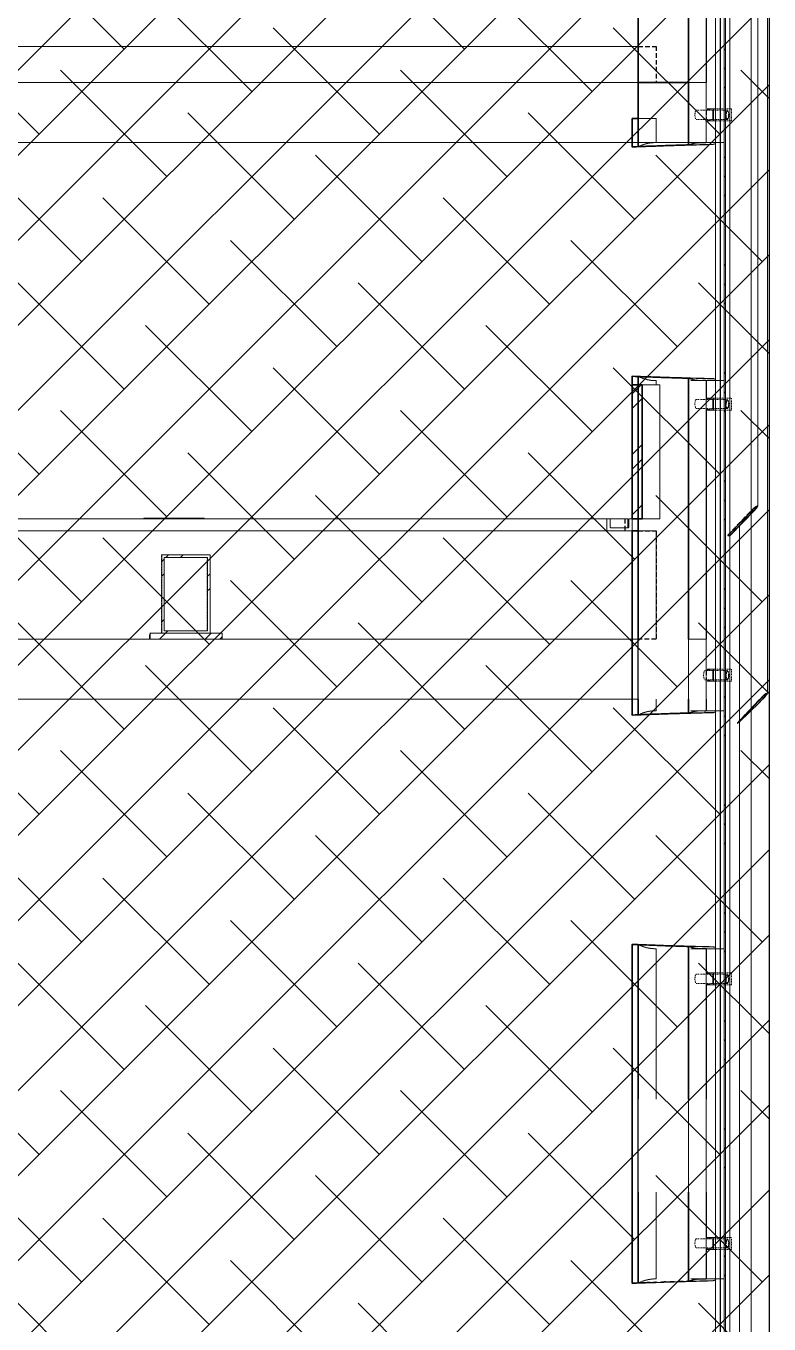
# Model space of a CAD drawing. Header units: millimetres. Extents: x 50357 to 985146, y 723188 to 1803594.
# Drawn here: x 862562 to 868738, y 776407 to 787202 of the extents above; entities that cross this region are included whole.
import ezdxf

# ---------------------------------------------------------------- set-up
doc = ezdxf.new("R2010")
doc.units = ezdxf.units.MM
doc.header["$LTSCALE"] = 3
doc.header["$MEASUREMENT"] = 0
for name, pattern in [('DASHED', [19.05, 12.7, -6.35]), ('HIDDEN', [0.375, 0.25, -0.125]), ('Member Hidden', [4.5, 2.5, -2])]:
    doc.linetypes.add(name, pattern=pattern)
doc.layers.add('00-TITLEBOX', color=7, linetype='Continuous')
for name, color, linetype, lineweight, true_color in [('A-FLOR-MCUT', 7, 'Continuous', 13, 0x6e6e6e), ('A-FLOR-PATT', 7, 'Continuous', 13, 0x6e6e6e), ('A-GENM', 7, 'Continuous', 13, 0x6e6e6e), ('ADS060', 7, 'Continuous', 35, 0x6e6e6e), ('ADS280__', 7, 'Continuous', 13, 0x6e6e6e), ('ADS280_B', 7, 'Member Hidden', 13, 0x6e6e6e), ('ADS280_BConcrete', 7, 'Continuous', 13, 0x6e6e6e), ('ADS280_BSteel', 7, 'Continuous', 13, 0x6e6e6e), ('ADS280_C', 7, 'Continuous', 25, 0x6e6e6e), ('ADS280_CU', 7, 'HIDDEN', 13, 0x6e6e6e), ('ADS280_H', 7, 'Member Hidden', 13, 0x6e6e6e), ('ADS280_S', 7, 'Continuous', 13, 0x6e6e6e), ('I-WALL', 7, 'Continuous', 25, 0x6e6e6e), ('Q-SPCQ', 7, 'Continuous', 13, 0x6e6e6e)]:
    doc.layers.add(name, color=color, linetype=linetype, lineweight=lineweight, true_color=true_color)
doc.layers.add('Hatch (CARR)', color=8, linetype='Continuous', lineweight=35)
pattern_1 = [(45, (924304.5, 775973.77), (-251.4472, 251.4472), []), (45, (924304.5, 776354.77), (-251.4472, 251.4472), [])]
pattern_2 = [(45, (161847.46, 13871), (-251.4472, 251.4472), []), (45, (161847.46, 14252), (-251.4472, 251.4472), [])]

# ---------------------------------------------------------------- blocks, each defined once
blk = doc.blocks.new('Aluminum Louvers FL - Aluminum Louvers FL-3941679-SEC B')
at = {"layer": 'A-GENM'}
h = blk.add_hatch(dxfattribs=at)
h.set_pattern_fill('FP_3', color=256, style=0, pattern_type=2)
h.set_pattern_definition([(45, (161847.46, 13871), (-449.013, 449.013), []), (45, (162006.2, 13871), (0, 898.0256), []), (45, (161688.7, 13871), (0, 898.0256), [])])
h.paths.add_polyline_path([(105909, 6950), (105920, 6950), (105920, 26790), (105909, 26790), (105909, 7003)], flags=0)
for p, q in [((105877, 6950), (105877, 26790)), ((105909, 26790), (105909, 6950)), ((105920, 6950), (105920, 26790))]:
    blk.add_line(p, q, dxfattribs=at)
blk = doc.blocks.new('Aluminum Louvers UM - Aluminum Louvers UM-3942935-SEC B')
at = {"layer": 'A-GENM'}
for p, q in [((106187, 26790), (106222, 26790)), ((106222, 26790), (106267, 26790)), ((106267, 19549), (106267, 26790)), ((106035, 19321), (106222, 19515)), ((106223, 19515), (106035, 19320)), ((106200, 19473), (106241, 19515)), ((106211, 19484), (106201, 19474)), ((106242, 19515), (106211, 19484))]:
    blk.add_line(p, q, dxfattribs=at)
at = {"layer": 'A-GENM', "flags": 128}
for points in [[(106222, 19515), (106229, 19523), (106237, 19531), (106245, 19537), (106252, 19543), (106258, 19547), (106262, 19550), (106265, 19550), (106267, 19550)], [(106241, 19515), (106247, 19523), (106253, 19529), (106258, 19535), (106261, 19540), (106263, 19544), (106264, 19547), (106262, 19547), (106260, 19547), (106255, 19544), (106250, 19540), (106244, 19535), (106237, 19529), (106230, 19523), (106223, 19515)], [(106267, 19549), (106266, 19547), (106264, 19543), (106260, 19537), (106255, 19531), (106249, 19523), (106242, 19515)]]:
    blk.add_lwpolyline(points, dxfattribs=at)
blk = doc.blocks.new('Aluminum Louvers US - Aluminum Louvers US-3947208-SEC B')
at = {"layer": 'A-GENM'}
for p, q in [((105955, 26790), (106142, 26790)), ((106142, 26790), (106187, 26790)), ((106187, 21108), (106187, 26790)), ((106143, 21074), (105955, 20879)), ((105955, 20880), (106142, 21074)), ((105956, 20861), (106161, 21074)), ((106162, 21074), (105957, 20861)), ((106180, 21106), (106176, 21103)), ((105957, 20861), (105956, 20861))]:
    blk.add_line(p, q, dxfattribs=at)
at = {"layer": 'A-GENM', "flags": 128}
for points in [[(106142, 21074), (106150, 21082), (106158, 21090), (106165, 21096), (106172, 21102), (106178, 21106), (106182, 21109), (106186, 21109), (106187, 21109)], [(106176, 21103), (106170, 21099), (106164, 21094), (106157, 21088), (106150, 21082), (106143, 21074)], [(106161, 21074), (106168, 21082), (106173, 21088), (106178, 21094), (106180, 21098)], [(106187, 21108), (106187, 21106), (106184, 21102), (106181, 21096), (106176, 21090), (106169, 21082), (106162, 21074)], [(106184, 21106), (106184, 21106), (106183, 21106), (106180, 21106)], [(106181, 21098), (106182, 21099), (106184, 21103), (106184, 21105)]]:
    blk.add_lwpolyline(points, dxfattribs=at)
blk = doc.blocks.new('Aluminum Louvers FS - Aluminum Louvers FS-3956003-SEC B')
at = {"layer": 'A-GENM'}
for p, q in [((105837, 26790), (105837, 6950)), ((105874, 6950), (105874, 26790)), ((105875, 6950), (105875, 26790)), ((105955, 6950), (105955, 26790)), ((106035, 12618), (106035, 20942))]:
    blk.add_line(p, q, dxfattribs=at)
blk = doc.blocks.new('Drainge_Deck - Drainge_Deck-4126973-SEC B')
at = {"layer": 'A-GENM'}
for p, q in [((104960, 21000), (104933, 21000)), ((104933, 21000), (104933, 20900)), ((104960, 20935), (104960, 21000)), ((104960, 21000), (105107, 21000)), ((105107, 21000), (105107, 20935)), ((105142, 21000), (105116, 21000)), ((105116, 21000), (105116, 20935)), ((105142, 20900), (105142, 21000)), ((104933, 20900), (105142, 20900)), ((105106, 20925), (104970, 20925))]:
    blk.add_line(p, q, dxfattribs=at)
at = {"layer": 'A-GENM', "flags": 128}
for points in [[(104970, 20925), (104968, 20925), (104965, 20926), (104963, 20927), (104962, 20929), (104961, 20931), (104960, 20933), (104960, 20935)], [(105116, 20935), (105116, 20933), (105115, 20931), (105114, 20929), (105112, 20927), (105110, 20926), (105108, 20925), (105106, 20925)], [(105107, 20935), (105108, 20933), (105108, 20931), (105110, 20929), (105111, 20927)]]:
    blk.add_lwpolyline(points, dxfattribs=at)
blk = doc.blocks.new('Opening End Plate L3 - Opening End Plate L3-4167997-SEC B')
at = {"layer": 'A-GENM'}
h = blk.add_hatch(dxfattribs=at)
h.set_pattern_fill('FP_1', color=256, style=0, pattern_type=2)
h.set_pattern_definition(pattern_2)
h.paths.add_polyline_path([(105820, 17439), (105820, 17442), (105519, 17451), (105217, 17461), (105142, 17464), (105142, 17461), (105444, 17450), (105745, 17441), (105802, 17439)], flags=0)
h.paths.add_polyline_path([(105142, 19366), (105444, 19377), (105745, 19386), (105820, 19388), (105820, 19391), (105519, 19382), (105217, 19372), (105142, 19369)], flags=0)
for p, q in [((105142, 19369), (105142, 19366)), ((105911, 19405), (105632, 19405)), ((105836, 19395), (105820, 19391)), ((105820, 19388), (105820, 19391)), ((105142, 17464), (105142, 17461)), ((105632, 17425), (105911, 17425)), ((105820, 17439), (105820, 17442)), ((105820, 17439), (105836, 17435))]:
    blk.add_line(p, q, dxfattribs=at)
for points, knots in [([(105820, 19391), (105720, 19389), (105494, 19382), (105268, 19374), (105142, 19369)], [0, 0, 0, 0, 0.444444, 1, 1, 1, 1]), ([(105142, 19366), (105243, 19370), (105469, 19378), (105695, 19385), (105820, 19388)], [0, 0, 0, 0, 0.444444, 1, 1, 1, 1]), ([(105820, 17442), (105720, 17444), (105494, 17451), (105268, 17459), (105142, 17464)], [0, 0, 0, 0, 0.444444, 1, 1, 1, 1]), ([(105142, 17461), (105243, 17457), (105469, 17449), (105695, 17442), (105820, 17439)], [0, 0, 0, 0, 0.444444, 1, 1, 1, 1]), ([(105836, 17438), (105832, 17439), (105827, 17440), (105822, 17442), (105820, 17442)], [0.13957346, 0.13957346, 0.13957346, 0.13957346, 0.16110732, 0.16825699, 0.16825699, 0.16825699, 0.16825699])]:
    blk.add_open_spline(points, degree=3, knots=knots, dxfattribs=at)
blk.add_open_spline([(105820, 19388), (105825, 19390), (105831, 19391), (105836, 19392)], degree=3, dxfattribs=at)
blk = doc.blocks.new('Opening End Plate L4 - Opening End Plate L4-4168090-SEC B')
at = {"layer": 'A-GENM'}
h = blk.add_hatch(dxfattribs=at)
h.set_pattern_fill('FP_1', color=256, style=0, pattern_type=2)
h.set_pattern_definition(pattern_2)
h.paths.add_polyline_path([(105817, 22164), (105817, 22167), (105517, 22176), (105217, 22186), (105142, 22189), (105142, 22186), (105442, 22175), (105742, 22166), (105802, 22164)], flags=0)
h.paths.add_polyline_path([(105142, 24091), (105442, 24102), (105742, 24111), (105817, 24113), (105817, 24116), (105517, 24107), (105217, 24097), (105142, 24094)], flags=0)
for p, q in [((105142, 24094), (105142, 24091)), ((105908, 24130), (105632, 24130)), ((105837, 24121), (105817, 24116)), ((105817, 24113), (105817, 24116)), ((105142, 22189), (105142, 22186)), ((105632, 22150), (105908, 22150)), ((105817, 22164), (105817, 22167)), ((105817, 22164), (105837, 22159))]:
    blk.add_line(p, q, dxfattribs=at)
for points, knots in [([(105817, 24116), (105717, 24113), (105492, 24107), (105267, 24099), (105142, 24094)], [0, 0, 0, 0, 0.444444, 1, 1, 1, 1]), ([(105142, 24091), (105242, 24095), (105467, 24103), (105692, 24110), (105817, 24113)], [0, 0, 0, 0, 0.444444, 1, 1, 1, 1]), ([(105817, 22167), (105717, 22170), (105492, 22176), (105267, 22184), (105142, 22189)], [0, 0, 0, 0, 0.444444, 1, 1, 1, 1]), ([(105142, 22186), (105242, 22182), (105467, 22174), (105692, 22167), (105817, 22164)], [0, 0, 0, 0, 0.444444, 1, 1, 1, 1]), ([(105837, 22162), (105831, 22163), (105825, 22165), (105818, 22167), (105817, 22167)], [0.13166326, 0.13166326, 0.13166326, 0.13166326, 0.16110732, 0.168865, 0.168865, 0.168865, 0.168865])]:
    blk.add_open_spline(points, degree=3, knots=knots, dxfattribs=at)
blk.add_open_spline([(105817, 24113), (105823, 24115), (105830, 24116), (105837, 24118)], degree=3, dxfattribs=at)
blk = doc.blocks.new('Tactile_Orientation_Line Base - Tactile_Orientation_Line Base-4781172-SEC B')
at = {"layer": 'Q-SPCQ'}
for points in [[(101373, 21000), (101373, 21005), (101085, 21005), (101085, 21000)], [(101443, 21000), (101456, 21000), (101456, 21005), (101373, 21005), (101373, 21000)]]:
    blk.add_hatch(color=256, dxfattribs=at).paths.add_polyline_path(points, flags=0)
for p, q in [((101085, 21005), (101373, 21005)), ((101085, 21000), (101085, 21005)), ((101373, 21000), (101085, 21000)), ((101373, 21005), (101456, 21005)), ((101373, 21000), (101373, 21005)), ((101443, 21000), (101373, 21000)), ((101456, 21000), (101456, 21005))]:
    blk.add_line(p, q, dxfattribs=at)
blk = doc.blocks.new('Tactile_Orientation_Line Base - Tactile_Orientation_Line Base-V1-SEC B')
at = {"layer": 'Q-SPCQ'}
blk.add_hatch(color=256, dxfattribs=at).paths.add_polyline_path([(101540, 21000), (101540, 21005), (101456, 21005), (101456, 21000)], flags=0)
for p, q in [((101456, 21005), (101540, 21005)), ((101456, 21000), (101456, 21005)), ((101540, 21000), (101540, 21005))]:
    blk.add_line(p, q, dxfattribs=at)
blk = doc.blocks.new('Tactile_Orientation_Line Base - Tactile_Orientation_Line Base-V2-SEC B')
at = {"layer": 'Q-SPCQ'}
blk.add_hatch(color=256, dxfattribs=at).paths.add_polyline_path([(101540, 21000), (101587, 21000), (101587, 21005), (101540, 21005)], flags=0)
for p, q in [((101540, 21005), (101587, 21005)), ((101540, 21000), (101540, 21005)), ((101587, 21005), (101587, 21000))]:
    blk.add_line(p, q, dxfattribs=at)
blk = doc.blocks.new('Opening End Plate L2 - Opening End Plate L2-5117152-SEC B')
at = {"layer": 'A-GENM'}
h = blk.add_hatch(dxfattribs=at)
h.set_pattern_fill('FP_1', color=256, style=0, pattern_type=2)
h.set_pattern_definition(pattern_2)
h.paths.add_polyline_path([(105817, 12714), (105817, 12717), (105517, 12726), (105217, 12736), (105142, 12739), (105142, 12736), (105442, 12725), (105742, 12716), (105802, 12714)], flags=0)
h.paths.add_polyline_path([(105142, 14641), (105442, 14652), (105742, 14661), (105817, 14663), (105817, 14666), (105517, 14657), (105217, 14647), (105142, 14644)], flags=0)
for p, q in [((105142, 14644), (105142, 14641)), ((105908, 14680), (105632, 14680)), ((105837, 14671), (105817, 14666)), ((105817, 14663), (105817, 14666)), ((105142, 12739), (105142, 12736)), ((105632, 12700), (105908, 12700)), ((105817, 12714), (105817, 12717)), ((105817, 12714), (105837, 12709))]:
    blk.add_line(p, q, dxfattribs=at)
for points, knots in [([(105817, 14666), (105717, 14663), (105492, 14657), (105267, 14649), (105142, 14644)], [0, 0, 0, 0, 0.444444, 1, 1, 1, 1]), ([(105142, 14641), (105242, 14645), (105467, 14653), (105692, 14660), (105817, 14663)], [0, 0, 0, 0, 0.444444, 1, 1, 1, 1]), ([(105817, 12717), (105717, 12720), (105492, 12726), (105267, 12734), (105142, 12739)], [0, 0, 0, 0, 0.444444, 1, 1, 1, 1]), ([(105142, 12736), (105242, 12732), (105467, 12724), (105692, 12717), (105817, 12714)], [0, 0, 0, 0, 0.444444, 1, 1, 1, 1]), ([(105837, 12712), (105831, 12713), (105825, 12715), (105818, 12717), (105817, 12717)], [0.13209135, 0.13209135, 0.13209135, 0.13209135, 0.16110732, 0.168671, 0.168671, 0.168671, 0.168671])]:
    blk.add_open_spline(points, degree=3, knots=knots, dxfattribs=at)
blk.add_open_spline([(105817, 14663), (105824, 14665), (105830, 14666), (105837, 14668)], degree=3, dxfattribs=at)
blk = doc.blocks.new('Circular Hollow Sections - CHS Ø 76_1x5 THK-V5-SEC B')
at = {"layer": 'ADS280_B'}
for p, q in [((105815, 7738), (105739, 7738)), ((105739, 7662), (105815, 7662))]:
    blk.add_line(p, q, dxfattribs=at)
at = {"layer": 'ADS280_H'}
for p, q in [((105739, 7738), (105676, 7738)), ((105935, 7738), (105815, 7738)), ((105676, 7662), (105739, 7662)), ((105815, 7662), (105935, 7662))]:
    blk.add_line(p, q, dxfattribs=at)
for centre, major_axis, start_param, end_param in [((105676, 7700), (0, 38.1), 0.000107, 1.570796), ((105676, 7700), (0, 38.1), 1.570796, 3.14119), ((105935, 7700), (0, 38.1), 4.712389, 7.853982), ((105935, 7700), (0, 38.1), 1.570796, 4.712389), ((105935, 7700), (0, 33.1), 4.712389, 7.853982), ((105935, 7700), (0, 33.1), 1.570796, 4.712389)]:
    blk.add_ellipse(centre, major_axis=major_axis, ratio=0.28454, start_param=start_param, end_param=end_param, dxfattribs=at)
blk = doc.blocks.new('Circular Hollow Sections - CHS Ø 76_1x5 THK-4870061-SEC B')
at = {"layer": 'ADS280_B'}
for p, q in [((105815, 15013), (105739, 15013)), ((105739, 14937), (105815, 14937))]:
    blk.add_line(p, q, dxfattribs=at)
at = {"layer": 'ADS280_H'}
for p, q in [((105739, 15013), (105676, 15013)), ((105935, 15013), (105815, 15013)), ((105676, 14937), (105739, 14937)), ((105815, 14937), (105935, 14937))]:
    blk.add_line(p, q, dxfattribs=at)
for centre, major_axis, start_param, end_param in [((105676, 14975), (0, 38), 0.000106, 1.570796), ((105935, 14975), (0, 38), 4.712389, 7.853982), ((105935, 14975), (0, 33), 4.712389, 7.853982), ((105676, 14975), (0, 38.1), 1.570796, 3.14119), ((105935, 14975), (0, 38.1), 1.570796, 4.712389), ((105935, 14975), (0, 33), 1.570796, 4.712389)]:
    blk.add_ellipse(centre, major_axis=major_axis, ratio=0.28454, start_param=start_param, end_param=end_param, dxfattribs=at)
blk = doc.blocks.new('Circular Hollow Sections - CHS Ø 76_1x5 THK-4914061-SEC B')
at = {"layer": 'ADS280_B'}
for p, q in [((105815, 21993), (105739, 21993)), ((105739, 21917), (105815, 21917))]:
    blk.add_line(p, q, dxfattribs=at)
at = {"layer": 'ADS280_H'}
for p, q in [((105739, 21993), (105676, 21993)), ((105676, 21917), (105739, 21917)), ((105935, 21993), (105815, 21993)), ((105815, 21917), (105935, 21917))]:
    blk.add_line(p, q, dxfattribs=at)
for centre, major_axis, start_param, end_param in [((105676, 21955), (0, 38), 0.000107, 1.570796), ((105676, 21955), (0, 38.1), 1.570796, 3.14119), ((105935, 21955), (0, 38), 4.712389, 7.853982), ((105935, 21955), (0, 38.1), 1.570796, 4.712389), ((105935, 21955), (0, 33), 4.712389, 7.853982), ((105935, 21955), (0, 33.1), 1.570796, 4.712389)]:
    blk.add_ellipse(centre, major_axis=major_axis, ratio=0.28454, start_param=start_param, end_param=end_param, dxfattribs=at)
blk = doc.blocks.new('Circular Hollow Sections - CHS Ø 76_1x5 THK-4163943-SEC B')
at = {"layer": 'ADS280_B'}
for p, q in [((105815, 19738), (105748, 19738)), ((105748, 19662), (105815, 19662))]:
    blk.add_line(p, q, dxfattribs=at)
for start_param, end_param in [(0, 1.570796), (1.570796, 3.365992)]:
    blk.add_ellipse((105748, 19700), major_axis=(0, 38), ratio=0.28454, start_param=start_param, end_param=end_param, dxfattribs=at)
at = {"layer": 'ADS280_H'}
for p, q in [((105935, 19738), (105815, 19738)), ((105815, 19662), (105935, 19662))]:
    blk.add_line(p, q, dxfattribs=at)
for major_axis, start_param, end_param in [((0, 38), 4.712389, 7.853982), ((0, 38), 1.570796, 4.712389), ((0, 33.1), 4.712389, 7.853982), ((0, 33), 1.570796, 4.712389)]:
    blk.add_ellipse((105935, 19700), major_axis=major_axis, ratio=0.28454, start_param=start_param, end_param=end_param, dxfattribs=at)
blk = doc.blocks.new('Circular Hollow Sections - CHS Ø 76_1x5 THK-4914062-SEC B')
at = {"layer": 'ADS280_B'}
for p, q in [((105815, 24398), (105739, 24398)), ((105739, 24322), (105815, 24322))]:
    blk.add_line(p, q, dxfattribs=at)
at = {"layer": 'ADS280_H'}
for p, q in [((105739, 24398), (105676, 24398)), ((105935, 24398), (105815, 24398)), ((105676, 24322), (105739, 24322)), ((105815, 24322), (105935, 24322))]:
    blk.add_line(p, q, dxfattribs=at)
for centre, major_axis, start_param, end_param in [((105676, 24360), (0, 38), 0.000107, 1.570796), ((105935, 24360), (0, 38), 4.712389, 7.853982), ((105676, 24360), (0, 38), 1.570796, 3.14119), ((105935, 24360), (0, 38), 1.570796, 4.712389), ((105935, 24360), (0, 33), 4.712389, 7.853982), ((105935, 24360), (0, 33.1), 1.570796, 4.712389)]:
    blk.add_ellipse(centre, major_axis=major_axis, ratio=0.28454, start_param=start_param, end_param=end_param, dxfattribs=at)

msp = doc.modelspace()

# ---------------------------------------------------------------- hatches: boundary and pattern name
at = {"layer": 'A-FLOR-PATT'}
h = msp.add_hatch(dxfattribs=at)
h.set_pattern_fill('FP_1', color=256, style=0, pattern_type=2)
h.set_pattern_definition(pattern_1)
h.paths.add_polyline_path([(864193.9589, 782102.7666), (864193.9589, 782152.7666), (863593.9568, 782152.7666), (863593.9568, 782102.7666)], flags=0)
at = {"layer": 'ADS060', "lineweight": 13}
h = msp.add_hatch(dxfattribs=at)
h.set_pattern_fill('FP_1', color=256, style=0, pattern_type=2)
h.set_pattern_definition(pattern_1)
h.paths.add_polyline_path([(867682.5911, 783102.7666), (867682.5911, 784217.7666), (867599.1417, 784217.7666), (867599.1417, 783102.7666)], flags=0)
at = {"layer": 'ADS280_BSteel'}
h = msp.add_hatch(dxfattribs=at)
h.set_pattern_fill('FP_1', color=256, style=0, pattern_type=2)
h.set_pattern_definition(pattern_1)
h.paths.add_polyline_path([(864091.8448, 782152.7666), (864091.8448, 782802.7666), (863691.8394, 782802.7666), (863691.8394, 782152.7666)], flags=0)
h.paths.add_polyline_path([(863711.8396, 782172.7666), (863711.8396, 782782.7666), (864071.8445, 782782.7666), (864071.8445, 782172.7666)], flags=0)
h = msp.add_hatch(dxfattribs=at)
h.set_pattern_fill('FP_1', color=256, style=0, pattern_type=2)
h.set_pattern_definition(pattern_1)
h.paths.add_polyline_path([(868225.0493, 781752.7666), (868277.2052, 781752.7666), (868277.2052, 781852.7666), (868225.0493, 781852.7666), (868230.2649, 781847.7666), (868271.9896, 781841.4312), (868271.9896, 781764.102), (868230.2649, 781757.7666)], flags=0)
h = msp.add_hatch(dxfattribs=at)
h.set_pattern_fill('FP_1', color=256, style=0, pattern_type=2)
h.set_pattern_definition(pattern_1)
h.paths.add_polyline_path([(868258.6973, 779227.7666), (868277.2052, 779227.7666), (868277.2052, 779327.7666), (868225.0493, 779327.7666), (868230.2649, 779322.7666), (868271.9896, 779316.4312), (868271.9896, 779239.102), (868230.2649, 779232.7666), (868225.0493, 779227.7666)], flags=0)
h = msp.add_hatch(dxfattribs=at)
h.set_pattern_fill('FP_1', color=256, style=0, pattern_type=2)
h.set_pattern_definition(pattern_1)
h.paths.add_polyline_path([(868258.6973, 777027.7666), (868277.2052, 777027.7666), (868277.2052, 777127.7666), (868225.0493, 777127.7666), (868230.2649, 777122.7666), (868271.9896, 777116.4312), (868271.9896, 777039.102), (868230.2649, 777032.7666), (868225.0493, 777027.7666)], flags=0)
at = {"layer": 'Hatch (CARR)'}
h = msp.add_hatch(dxfattribs=at)
h.set_pattern_fill('ANSI38', color=256, scale=4000)
h.paths.add_polyline_path([(868737.8361, 765552.7666), (868019.1921, 765552.7666), (864238.839, 766602.7666), (858719.1344, 766602.7666), (858719.1344, 789096.7666), (868737.8361, 789096.7666)])

# ---------------------------------------------------------------- linework, layer by layer
at = {"layer": '00-TITLEBOX'}
msp.add_lwpolyline([(858719.1344, 765552.7666), (858719.1344, 789096.7666), (868737.8361, 789096.7666), (868737.8361, 765552.7666)], dxfattribs=at)
at = {"layer": 'A-FLOR-MCUT'}
msp.add_line((867651.2073, 782102.7666), (859119.1357, 782102.7666), dxfattribs=at)
at = {"layer": 'A-GENM'}
msp.add_line((868590.1034, 768425.2171), (868590.1034, 789096.7666), dxfattribs=at)
at = {"layer": 'ADS280__'}
for p, q in [((868216.2773, 786732.7666), (868216.2773, 786500.7775)), ((868216.2773, 786425.0487), (868216.2773, 786232.7666)), ((868089.3203, 786232.7666), (868068.5446, 786232.7666)), ((868627.4341, 783187.5097), (868631.6911, 783192.6096)), ((868633.5338, 783194.949), (868636.4029, 783198.8381)), ((868637.3863, 783200.2763), (868639.7318, 783204.1751)), ((868640.3005, 783205.3508), (868640.9628, 783207.3169)), ((868641.0381, 783208.0027), (868641.0381, 783212.2454)), ((868413.4685, 782963.8233), (868618.1434, 783177.3239)), ((868618.1434, 783177.3239), (868625.4848, 783185.2801)), ((868216.2773, 782102.7666), (868216.2773, 781840.8166)), ((868216.2773, 781765.6706), (868216.2773, 781602.7666)), ((868657.5289, 781576.7253), (868492.1289, 781416.5473)), ((868657.5289, 781576.7253), (868697.8148, 781619.1763)), ((868697.8148, 781619.1763), (868705.4444, 781627.5429)), ((868707.1052, 781629.4657), (868711.9335, 781635.3393)), ((868713.205, 781636.9807), (868715.9376, 781640.7134)), ((868716.84, 781642.0342), (868719.3273, 781646.1552)), ((868719.8294, 781647.1714), (868720.666, 781649.6581)), ((868720.7095, 781650.1676), (868720.7095, 781654.4319)), ((868584.9421, 781519.4268), (868492.1289, 781421.6255))]:
    msp.add_line(p, q, dxfattribs=at)
at = {"layer": 'ADS280_BConcrete'}
for p, q in [((867651.2976, 782102.7666), (867651.2976, 781602.7666)), ((868216.2773, 782102.7666), (868216.2773, 781840.8166)), ((868216.2773, 781765.6706), (868216.2773, 781602.7666)), ((867651.2976, 778277.7666), (867651.2976, 777502.7666)), ((868216.2773, 778277.7666), (868216.2773, 777502.7666))]:
    msp.add_line(p, q, dxfattribs=at)
at = {"layer": 'ADS280_BSteel'}
for p, q in [((868277.2052, 786512.7666), (868293.9847, 786512.7666)), ((868293.9937, 786412.7666), (868277.2052, 786412.7666)), ((868277.2052, 784107.7666), (868292.7441, 784107.7666)), ((868292.7441, 784007.7666), (868277.2052, 784007.7666)), ((868277.2052, 781852.7666), (868292.7441, 781852.7666)), ((868292.7441, 781752.7666), (868277.2052, 781752.7666)), ((868277.2052, 779327.7666), (868292.7441, 779327.7666)), ((868292.7441, 779227.7666), (868277.2052, 779227.7666)), ((868277.2052, 777127.7666), (868292.7441, 777127.7666)), ((868292.7441, 777027.7666), (868277.2052, 777027.7666))]:
    msp.add_line(p, q, dxfattribs=at)
at = {"layer": 'ADS280_C'}
for p, q in [((868216.2773, 788902.7666), (868216.2773, 786732.7666)), ((868068.4582, 786213.0868), (868069.7616, 786213.5648)), ((868137.8095, 786230.2937), (868142.0165, 786230.8071)), ((868069.7616, 784271.9684), (868068.4582, 784272.4464)), ((868142.0165, 784254.726), (868137.8095, 784255.2395)), ((868216.2075, 784252.7666), (868216.2075, 784095.7778)), ((868216.2075, 784020.0487), (868216.2075, 782102.7666)), ((868216.2773, 781602.7666), (868216.2773, 781507.7666)), ((868138.1785, 781505.3301), (868142.0946, 781505.8063)), ((868142.0946, 779529.7269), (868138.1785, 779530.2031)), ((868216.2773, 779527.7666), (868216.2773, 779315.7777)), ((868216.2773, 779240.0488), (868216.2773, 778277.7666)), ((868216.2773, 777502.7666), (868216.2773, 777115.7782)), ((868216.2773, 777040.0492), (868216.2773, 776782.7666)), ((868138.4584, 776780.3658), (868142.0946, 776780.8063))]:
    msp.add_line(p, q, dxfattribs=at)
at = {"layer": 'ADS280_C', "flags": 128}
for points in [[(868095.2702, 786221.7146), (868105.0736, 786224.2425), (868108.6775, 786225.0883)], [(868108.6775, 784260.4449), (868105.0736, 784261.2907), (868095.2702, 784263.8186)], [(868095.8768, 781496.8559), (868105.1558, 781499.2407), (868108.6908, 781500.0709)], [(868108.6908, 779535.4623), (868105.1558, 779536.2924), (868095.8768, 779538.6772)], [(868096.1075, 776771.9189), (868105.1558, 776774.2407), (868108.5244, 776775.0328)]]:
    msp.add_lwpolyline(points, dxfattribs=at)
at = {"layer": 'ADS280_CU'}
for p, q in [((868216.2075, 786732.7666), (868068.4582, 786732.7666)), ((868216.2075, 786732.7666), (868216.2075, 786230.0674)), ((867799.0302, 786432.7666), (867651.2976, 786432.7666)), ((867799.0302, 786432.7666), (867799.0302, 786232.7022)), ((867798.0366, 786232.7038), (867792.1634, 786232.7132)), ((867798.0817, 786232.7204), (867799.0302, 786232.7022)), ((868069.7756, 786213.5699), (868095.2561, 786221.7107)), ((868108.6916, 786225.0915), (868137.7953, 786230.2918)), ((868142.0165, 786230.8071), (868175.3253, 786232.7654)), ((868179.5719, 786232.7469), (868216.2075, 786230.0674)), ((868095.2561, 784263.8225), (868069.7756, 784271.9633)), ((867830.3238, 784217.7666), (867682.5911, 784217.7666)), ((867792.1634, 784252.82), (867798.0366, 784252.8293)), ((867799.0302, 784252.831), (867799.0302, 784217.7666)), ((867830.3238, 784217.7666), (867830.3238, 783102.7666)), ((868137.7953, 784255.2413), (868108.6916, 784260.4417)), ((868175.3253, 784252.7678), (868142.0165, 784254.726)), ((868216.2075, 784255.4658), (868179.5719, 784252.7862)), ((868216.2075, 784255.4658), (868216.2075, 784252.8162)), ((868216.2075, 784095.7282), (868216.2075, 784020.0983)), ((867682.5911, 783102.7666), (867830.3238, 783102.7666)), ((867799.0302, 783002.7666), (867651.2976, 783002.7666)), ((867799.0302, 783002.7666), (867799.0302, 782102.7666)), ((868068.4582, 782102.7666), (868216.2075, 782102.7666)), ((867799.0302, 781602.7666), (867799.0302, 781507.7007)), ((868068.6277, 781488.1149), (868095.8627, 781496.8521)), ((868108.7049, 781500.0741), (868138.1644, 781505.3283)), ((868142.0946, 781505.8063), (868175.4078, 781507.7654)), ((868179.647, 781507.747), (868216.2773, 781505.0685)), ((868216.2773, 781507.717), (868216.2773, 781505.0685)), ((867799.0302, 779527.8325), (867799.0302, 778277.7666)), ((868095.8627, 779538.6811), (868068.6277, 779547.4183)), ((868138.1644, 779530.2049), (868108.7049, 779535.4591)), ((868175.4078, 779527.7678), (868142.0946, 779529.7269)), ((868216.2773, 779530.4647), (868179.647, 779527.7862)), ((868216.2773, 779530.4647), (868216.2773, 779527.8162)), ((868216.2773, 779315.7281), (868216.2773, 779240.0984)), ((867799.0302, 777502.7666), (867799.0302, 776782.7006)), ((868216.2773, 777115.7285), (868216.2773, 777040.0988)), ((867798.0485, 776782.7022), (867792.0644, 776782.7119)), ((868068.6859, 776763.1364), (868096.0934, 776771.915)), ((868108.5385, 776775.036), (868138.4443, 776780.364)), ((868142.0946, 776780.8063), (868175.4078, 776782.7654)), ((868179.647, 776782.747), (868216.2773, 776780.0685)), ((868216.2773, 776782.717), (868216.2773, 776780.0685))]:
    msp.add_line(p, q, dxfattribs=at)
at = {"layer": 'ADS280_CU', "flags": 128}
for points in [[(867651.5264, 786198.6228), (867686.1397, 786213.448), (867721.4454, 786224.1645), (867757.061, 786230.6133), (867792.0128, 786232.7653)], [(867792.8389, 784252.7666), (867757.061, 784254.9199), (867721.4454, 784261.3687), (867686.1397, 784272.0852), (867651.5264, 784286.9103)], [(867799.0302, 784252.831), (867795.935, 784252.7827), (867792.8389, 784252.7666)], [(867651.2976, 781473.5453), (867687.6625, 781489.0264), (867724.521, 781499.909), (867761.7023, 781506.1436), (867799.0302, 781507.7007)], [(867799.0302, 779527.8325), (867761.7023, 779529.3895), (867724.521, 779535.6241), (867687.6625, 779546.5068), (867651.2976, 779561.9879)], [(867651.3873, 776748.5922), (867686.1214, 776763.4694), (867721.4081, 776774.174), (867757.0041, 776780.6157), (867792.7622, 776782.7666)], [(867792.7622, 776782.7666), (867795.8966, 776782.7501), (867799.0302, 776782.7006)]]:
    msp.add_lwpolyline(points, dxfattribs=at)
at = {"layer": 'ADS280_CU'}
for points in [[(868215.9795, 786230.0699), (868191.4303, 786230.338), (868166.8808, 786230.5795), (868142.3311, 786230.8049)], [(868142.3312, 784254.719), (868166.8809, 784254.9471), (868191.4303, 784255.1953), (868215.9795, 784255.4633)], [(868216.0492, 781505.071), (868191.5113, 781505.3389), (868166.9732, 781505.5803), (868142.435, 781505.8055)], [(868142.435, 779529.7184), (868166.9733, 779529.9463), (868191.5114, 779530.1944), (868216.0492, 779530.4622)], [(868216.0492, 776780.071), (868191.5113, 776780.3389), (868166.9732, 776780.5803), (868142.435, 776780.8055)]]:
    msp.add_open_spline(points, degree=3, dxfattribs=at)
at = {"layer": 'ADS280_H', "linetype": 'DASHED', "lineweight": 25}
for p, q in [((867651.2976, 787032.7666), (867799.0302, 787032.7666)), ((867799.0302, 787032.7666), (867799.0302, 786732.7666)), ((868216.2773, 786500.7279), (868216.2773, 786425.0984)), ((868632.8849, 783206.2555), (868632.7576, 783206.1739)), ((868633.2489, 783194.5806), (868633.5087, 783194.9165)), ((868636.423, 783198.867), (868636.5484, 783199.0465)), ((868640.9659, 783207.3331), (868641.0377, 783208.0027)), ((867538.2545, 783102.7666), (867538.2545, 783002.7666)), ((868395.2579, 782968.066), (868599.9328, 783181.5665)), ((868599.9328, 783177.3239), (868395.2579, 782963.8233)), ((868602.4779, 783179.9454), (868599.9328, 783177.3239)), ((868626.811, 783186.7906), (868627.4042, 783187.4751)), ((867651.3472, 783002.7666), (867798.9567, 783002.7666)), ((867798.9567, 783002.7666), (867798.9567, 782102.7666)), ((868395.2579, 782968.066), (868395.2579, 782963.8233)), ((868395.2579, 782963.8233), (868413.4685, 782963.8233)), ((863592.6499, 782102.7666), (863592.6499, 782152.7666)), ((863592.6499, 782152.7666), (863593.9568, 782152.7666)), ((867798.9567, 782102.7666), (867651.2073, 782102.7666)), ((868216.2773, 781840.767), (868216.2773, 781765.7202)), ((868474.9304, 781407.767), (868679.6042, 781623.4406)), ((868668.7486, 781607.7373), (868598.1604, 781533.3555)), ((868679.6042, 781619.1763), (868679.5143, 781619.0816)), ((868705.4444, 781627.5429), (868707.0755, 781629.4308)), ((868711.9335, 781635.3393), (868713.18, 781636.948)), ((868715.958, 781640.7427), (868716.84, 781642.0342)), ((868719.3397, 781646.1788), (868719.8294, 781647.1714)), ((868720.6684, 781649.6737), (868720.709, 781650.1676)), ((868492.0954, 781421.5902), (868474.9304, 781403.5027)), ((868474.9304, 781407.767), (868474.9304, 781403.5027)), ((868474.9304, 781403.5027), (868478.6591, 781403.5027)), ((868492.0932, 781416.5127), (868478.6591, 781403.5027))]:
    msp.add_line(p, q, dxfattribs=at)
at = {"layer": 'ADS280_H'}
for p, q in [((868293.9989, 786512.7666), (868424.9391, 786512.7666)), ((868424.9391, 786512.7666), (868424.9391, 786412.7666)), ((868424.9391, 786412.7666), (868294.0078, 786412.7666)), ((868292.7582, 784107.7666), (868424.9391, 784107.7666)), ((868424.9391, 784107.7666), (868424.9391, 784007.7666)), ((868424.9391, 784007.7666), (868292.7582, 784007.7666)), ((863689.2445, 782152.7666), (863689.2445, 782802.7666)), ((863689.2445, 782802.7666), (863691.8394, 782802.7666)), ((864069.2497, 782172.7666), (864069.2497, 782782.7666)), ((868216.2773, 781840.767), (868216.2773, 781765.7202)), ((868292.7582, 781852.7666), (868424.9391, 781852.7666)), ((868424.9391, 781852.7666), (868424.9391, 781752.7666)), ((868424.9391, 781752.7666), (868292.7582, 781752.7666)), ((868292.7582, 779327.7666), (868424.9391, 779327.7666)), ((868424.9391, 779327.7666), (868424.9391, 779227.7666)), ((868424.9391, 779227.7666), (868292.7582, 779227.7666)), ((868292.7582, 777127.7666), (868424.9391, 777127.7666)), ((868424.9391, 777127.7666), (868424.9391, 777027.7666)), ((868424.9391, 777027.7666), (868292.7582, 777027.7666))]:
    msp.add_line(p, q, dxfattribs=at)
at = {"layer": 'ADS280_H', "linetype": 'DASHED', "lineweight": 25, "flags": 128}
for points in [[(868599.9328, 783181.5665), (868608.1829, 783189.8488), (868616.4913, 783197.5666), (868624.2918, 783204.194), (868631.0527, 783209.2794), (868636.3134, 783212.4762), (868639.7154, 783213.5666), (868641.0267, 783212.4762)], [(868611.1586, 783188.4412), (868608.1829, 783185.6061), (868607.3737, 783184.8213)], [(868619.0045, 783195.53), (868616.4913, 783193.3239), (868615.0718, 783192.0498)], [(868626.1335, 783201.4091), (868624.2918, 783199.9513), (868622.3801, 783198.3899)], [(868632.1895, 783205.8036), (868631.0527, 783205.0367), (868628.8648, 783203.4771)], [(868637.0431, 783208.5761), (868636.3134, 783208.2336), (868634.1704, 783207.052)], [(868641.0267, 783208.2336), (868639.7154, 783209.3239), (868638.0752, 783208.9849)], [(868640.0433, 783204.7949), (868640.1581, 783205.0367), (868640.2238, 783205.1794)], [(868679.6042, 781623.4406), (868687.8543, 781631.8072), (868696.1627, 781639.6036), (868703.9632, 781646.2985), (868710.7241, 781651.4357), (868715.9848, 781654.6651), (868719.3867, 781655.7666), (868720.6981, 781654.6651)], [(868711.9835, 781648.0276), (868710.7241, 781647.1714), (868703.9632, 781642.0342), (868696.1627, 781635.3393), (868687.8543, 781627.5429), (868679.6042, 781619.1763)], [(868720.6981, 781650.4008), (868719.3867, 781651.5023), (868715.9848, 781650.4008), (868713.095, 781648.7464)]]:
    msp.add_lwpolyline(points, dxfattribs=at)
at = {"layer": 'ADS280_S', "lineweight": 35}
for p, q in [((867651.2976, 788902.7666), (867651.2976, 786732.7666)), ((868068.5446, 786732.7666), (868068.5446, 788902.7666)), ((867651.2073, 786732.7666), (867651.2073, 786198.5468)), ((868068.4582, 786732.7666), (867651.2073, 786732.7666)), ((868068.4582, 786213.0868), (868068.4582, 786732.7666)), ((867651.2073, 784286.9863), (867651.2073, 782102.7666)), ((868068.4582, 782102.7666), (868068.4582, 784272.4464)), ((867651.2976, 781602.7666), (867651.2976, 781473.5453)), ((868068.5446, 781488.0842), (868068.5446, 781602.7666)), ((867651.2976, 779561.9879), (867651.2976, 778277.7666)), ((868068.5446, 778277.7666), (868068.5446, 779547.4489)), ((868068.5446, 776763.0842), (868068.5446, 777502.7666)), ((867651.2976, 776748.548), (867651.2976, 776748.5453))]:
    msp.add_line(p, q, dxfattribs=at)
at = {"layer": 'ADS280_S'}
for p, q in [((867651.2976, 787032.7666), (859119.1357, 787032.7666)), ((867651.2976, 786732.7666), (867651.2976, 787032.7666)), ((859119.1357, 786732.7666), (867651.2073, 786732.7666)), ((868068.5446, 786232.7666), (868068.5446, 786732.7666)), ((868277.2052, 786512.7666), (868225.0493, 786512.7666)), ((868230.2649, 786507.7666), (868271.9896, 786501.4312)), ((868271.9896, 786501.4312), (868271.9896, 786424.102)), ((868277.2052, 786412.7666), (868277.2052, 786512.7666)), ((868225.0493, 786412.7666), (868277.2052, 786412.7666)), ((868271.9896, 786424.102), (868230.2649, 786417.7666)), ((859169.1359, 786232.7666), (868068.4582, 786232.7666)), ((868277.2052, 784107.7666), (868225.0493, 784107.7666)), ((868230.2649, 784102.7666), (868271.9896, 784096.4312)), ((868271.9896, 784096.4312), (868271.9896, 784019.102)), ((868277.2052, 784007.7666), (868277.2052, 784107.7666)), ((868225.0493, 784007.7666), (868277.2052, 784007.7666)), ((868271.9896, 784019.102), (868230.2649, 784012.7666)), ((863541.8829, 783102.7666), (859169.1359, 783102.7666)), ((867390.5218, 783102.7666), (863900.1584, 783102.7666)), ((867390.5218, 783002.7666), (867390.5218, 783102.7666)), ((867599.1417, 783002.7666), (859119.1357, 783002.7666)), ((867651.2073, 782102.7666), (867651.2073, 783002.7666)), ((864091.8448, 782802.7666), (863691.8394, 782802.7666)), ((863691.8394, 782802.7666), (863691.8394, 782152.7666)), ((863711.8396, 782782.7666), (864071.8445, 782782.7666)), ((863711.8396, 782172.7666), (863711.8396, 782782.7666)), ((864071.8445, 782782.7666), (864071.8445, 782172.7666)), ((864091.8448, 782152.7666), (864091.8448, 782802.7666)), ((864193.9589, 782152.7666), (863593.9568, 782152.7666)), ((863593.9568, 782152.7666), (863593.9568, 782102.7666)), ((864071.8445, 782172.7666), (863711.8396, 782172.7666)), ((864193.9589, 782102.7666), (864193.9589, 782152.7666)), ((868068.5446, 781602.7666), (868068.5446, 782102.7666)), ((868277.2052, 781852.7666), (868225.0493, 781852.7666)), ((868230.2649, 781847.7666), (868271.9896, 781841.4312)), ((868271.9896, 781841.4312), (868271.9896, 781764.102)), ((868277.2052, 781752.7666), (868277.2052, 781852.7666)), ((868225.0493, 781752.7666), (868277.2052, 781752.7666)), ((868271.9896, 781764.102), (868230.2649, 781757.7666)), ((859119.1357, 781602.7666), (867651.2976, 781602.7666)), ((868277.2052, 779327.7666), (868225.0493, 779327.7666)), ((868230.2649, 779322.7666), (868271.9896, 779316.4312)), ((868271.9896, 779316.4312), (868271.9896, 779239.102)), ((868277.2052, 779227.7666), (868277.2052, 779327.7666)), ((868225.0493, 779227.7666), (868277.2052, 779227.7666)), ((868271.9896, 779239.102), (868230.2649, 779232.7666)), ((868068.5446, 777502.7666), (868068.5446, 778277.7666)), ((868277.2052, 777127.7666), (868225.0493, 777127.7666)), ((868230.2649, 777122.7666), (868271.9896, 777116.4312)), ((868271.9896, 777039.102), (868230.2649, 777032.7666)), ((868271.9896, 777116.4312), (868271.9896, 777039.102)), ((868277.2052, 777027.7666), (868277.2052, 777127.7666)), ((868225.0493, 777027.7666), (868277.2052, 777027.7666))]:
    msp.add_line(p, q, dxfattribs=at)
at = {"layer": 'ADS280_S', "flags": 128}
for points in [[(868225.0493, 786512.7666), (868225.18, 786511.654), (868225.5658, 786510.5972), (868226.1872, 786509.6491), (868227.013, 786508.8574), (868228.0019, 786508.2617), (868229.1043, 786507.8919), (868230.2649, 786507.7666)], [(868230.2649, 786417.7666), (868229.1043, 786417.6412), (868228.0019, 786417.2714), (868227.013, 786416.6757), (868226.1872, 786415.884), (868225.5658, 786414.936), (868225.18, 786413.8792), (868225.0493, 786412.7666)], [(868225.0493, 784107.7666), (868225.18, 784106.654), (868225.5658, 784105.5972), (868226.1872, 784104.6491), (868227.013, 784103.8574), (868228.0019, 784103.2617), (868229.1043, 784102.8919), (868230.2649, 784102.7666)], [(868230.2649, 784012.7666), (868229.1043, 784012.6412), (868228.0019, 784012.2714), (868227.013, 784011.6757), (868226.1872, 784010.884), (868225.5658, 784009.936), (868225.18, 784008.8792), (868225.0493, 784007.7666)], [(868225.0493, 781852.7666), (868225.18, 781851.654), (868225.5658, 781850.5972), (868226.1872, 781849.6491), (868227.013, 781848.8574), (868228.0019, 781848.2617), (868229.1043, 781847.8919), (868230.2649, 781847.7666)], [(868230.2649, 781757.7666), (868229.1043, 781757.6412), (868228.0019, 781757.2714), (868227.013, 781756.6757), (868226.1872, 781755.884), (868225.5658, 781754.936), (868225.18, 781753.8792), (868225.0493, 781752.7666)], [(868225.0493, 779327.7666), (868225.18, 779326.654), (868225.5658, 779325.5972), (868226.1872, 779324.6491), (868227.013, 779323.8574), (868228.0019, 779323.2617), (868229.1043, 779322.8919), (868230.2649, 779322.7666)], [(868230.2649, 779232.7666), (868229.1043, 779232.6412), (868228.0019, 779232.2714), (868227.013, 779231.6757), (868226.1872, 779230.884), (868225.5658, 779229.936), (868225.18, 779228.8792), (868225.0493, 779227.7666)], [(868225.0493, 777127.7666), (868225.18, 777126.654), (868225.5658, 777125.5972), (868226.1872, 777124.6491), (868227.013, 777123.8574), (868228.0019, 777123.2617), (868229.1043, 777122.8919), (868230.2649, 777122.7666)], [(868230.2649, 777032.7666), (868229.1043, 777032.6412), (868228.0019, 777032.2714), (868227.013, 777031.6757), (868226.1872, 777030.884), (868225.5658, 777029.936), (868225.18, 777028.8792), (868225.0493, 777027.7666)]]:
    msp.add_lwpolyline(points, dxfattribs=at)
at = {"layer": 'ADS280_S', "lineweight": 35}
for points in [[(867651.2073, 786198.5468), (867697.5599, 786200.3948), (867790.2712, 786203.9341), (867929.3555, 786208.7772), (868022.0886, 786211.7007), (868068.4582, 786213.0868)], [(868068.4582, 784272.4464), (868022.0892, 784273.8324), (867929.3558, 784276.756), (867790.2709, 784281.5991), (867697.5592, 784285.1383), (867651.2073, 784286.9863)], [(867651.2976, 781473.5453), (867697.6497, 781475.3931), (867790.3601, 781478.9321), (867929.4432, 781483.7748), (868022.1755, 781486.6982), (868068.5446, 781488.0842)], [(868068.5446, 779547.4489), (868022.176, 779548.835), (867929.4435, 779551.7584), (867790.3599, 779556.6011), (867697.649, 779560.1401), (867651.2976, 779561.9879)], [(867651.2976, 776748.5453), (867683.8991, 776749.8449), (867716.5023, 776751.1058), (867749.1068, 776752.3282)], [(867843.4927, 776755.7595), (867855.0375, 776756.1661), (867866.5823, 776756.5719), (867878.1273, 776756.9721)], [(867987.8228, 776760.5947), (867999.5632, 776760.9679), (868011.3041, 776761.3308), (868023.0451, 776761.6906)], [(868060.0234, 776762.8287), (868062.8638, 776762.9141), (868065.7042, 776762.9993), (868068.5446, 776763.0842)]]:
    msp.add_open_spline(points, degree=3, dxfattribs=at)
for points, knots in [([(867771.3837, 776753.1574), (867777.7101, 776753.3912), (867787.7864, 776753.7603), (867797.8628, 776754.1288), (867801.6127, 776754.2657)], [0.287843331207, 0.287843331207, 0.287843331207, 0.287843331207, 0.333333333333, 0.360296433166, 0.360296433166, 0.360296433166, 0.360296433166]), ([(867915.6434, 776758.2384), (867920.2441, 776758.3925), (867931.8785, 776758.7818), (867943.5133, 776759.1589), (867950.5472, 776759.3838)], [0.633588756242, 0.633588756242, 0.633588756242, 0.633588756242, 0.666666666667, 0.71723527988, 0.71723527988, 0.71723527988, 0.71723527988])]:
    msp.add_open_spline(points, degree=3, knots=knots, dxfattribs=at)
at = {"layer": 'I-WALL', "lineweight": 35}
for p, q in [((867599.1417, 786432.7666), (867599.1417, 786196.3963)), ((867651.2976, 786432.7666), (867599.1417, 786432.7666)), ((867651.2976, 786198.5102), (867651.2976, 786432.7666)), ((867599.1417, 784289.1369), (867599.1417, 783102.7666)), ((867651.2976, 784217.7666), (867651.2976, 784287.0229)), ((867682.5911, 784217.7666), (867599.1417, 784217.7666)), ((867682.5911, 783102.7666), (867682.5911, 784217.7666)), ((867599.1417, 783102.7666), (867682.5911, 783102.7666)), ((867599.1417, 783002.7666), (867599.1417, 781471.4324)), ((867651.2976, 783002.7666), (867599.1417, 783002.7666)), ((867651.2976, 782102.7666), (867651.2976, 783002.7666)), ((867651.2976, 781473.5453), (867651.2976, 781602.7666)), ((867599.1417, 779564.1008), (867599.1417, 776746.4353)), ((867651.2976, 778277.7666), (867651.2976, 779561.9879)), ((867651.2976, 776748.548), (867651.2976, 777502.7666))]:
    msp.add_line(p, q, dxfattribs=at)
at = {"layer": 'I-WALL'}
for p, q in [((867651.2976, 781602.7666), (867651.2976, 782102.7666)), ((867651.2976, 777502.7666), (867651.2976, 778277.7666))]:
    msp.add_line(p, q, dxfattribs=at)
at = {"layer": 'I-WALL', "lineweight": 35, "flags": 128}
for points in [[(867599.1417, 786196.3963), (867625.2193, 786197.4616), (867651.2976, 786198.5102)], [(867651.2976, 784287.0229), (867625.2193, 784288.0716), (867599.1417, 784289.1369)], [(867599.1417, 781471.4324), (867625.2193, 781472.4972), (867651.2976, 781473.5453)], [(867651.2976, 779561.9879), (867625.2193, 779563.036), (867599.1417, 779564.1008)], [(867599.1417, 776746.4353), (867625.2193, 776747.5), (867651.2976, 776748.548)]]:
    msp.add_lwpolyline(points, dxfattribs=at)

# ---------------------------------------------------------------- block references
at = {"layer": 'A-GENM'}
for name in ['Aluminum Louvers FS - Aluminum Louvers FS-3956003-SEC B', 'Aluminum Louvers FL - Aluminum Louvers FL-3941679-SEC B', 'Aluminum Louvers US - Aluminum Louvers US-3947208-SEC B', 'Aluminum Louvers UM - Aluminum Louvers UM-3942935-SEC B', 'Opening End Plate L4 - Opening End Plate L4-4168090-SEC B', 'Drainge_Deck - Drainge_Deck-4126973-SEC B', 'Opening End Plate L3 - Opening End Plate L3-4167997-SEC B', 'Opening End Plate L2 - Opening End Plate L2-5117152-SEC B']:
    msp.add_blockref(name, (762457.0559, 762102.7666), dxfattribs=at)
at = {"layer": 'ADS280_BSteel', "linetype": 'Member Hidden'}
for name, p in [('Circular Hollow Sections - CHS Ø 76_1x5 THK-4914062-SEC B', (762457.0559, 762102.7666)), ('Circular Hollow Sections - CHS Ø 76_1x5 THK-4914061-SEC B', (762457.0559, 762102.7666)), ('Circular Hollow Sections - CHS Ø 76_1x5 THK-4163943-SEC B', (762457.0559, 762102.7666)), ('Circular Hollow Sections - CHS Ø 76_1x5 THK-V5-SEC B', (762457.0559, 771577.7666)), ('Circular Hollow Sections - CHS Ø 76_1x5 THK-4870061-SEC B', (762457.0559, 762102.7666))]:
    msp.add_blockref(name, p, dxfattribs=at)
at = {"layer": 'Q-SPCQ'}
for name in ['Tactile_Orientation_Line Base - Tactile_Orientation_Line Base-4781172-SEC B', 'Tactile_Orientation_Line Base - Tactile_Orientation_Line Base-V1-SEC B', 'Tactile_Orientation_Line Base - Tactile_Orientation_Line Base-V2-SEC B']:
    msp.add_blockref(name, (762457.0559, 762102.7666), dxfattribs=at)

doc.saveas('drawing.dxf')
